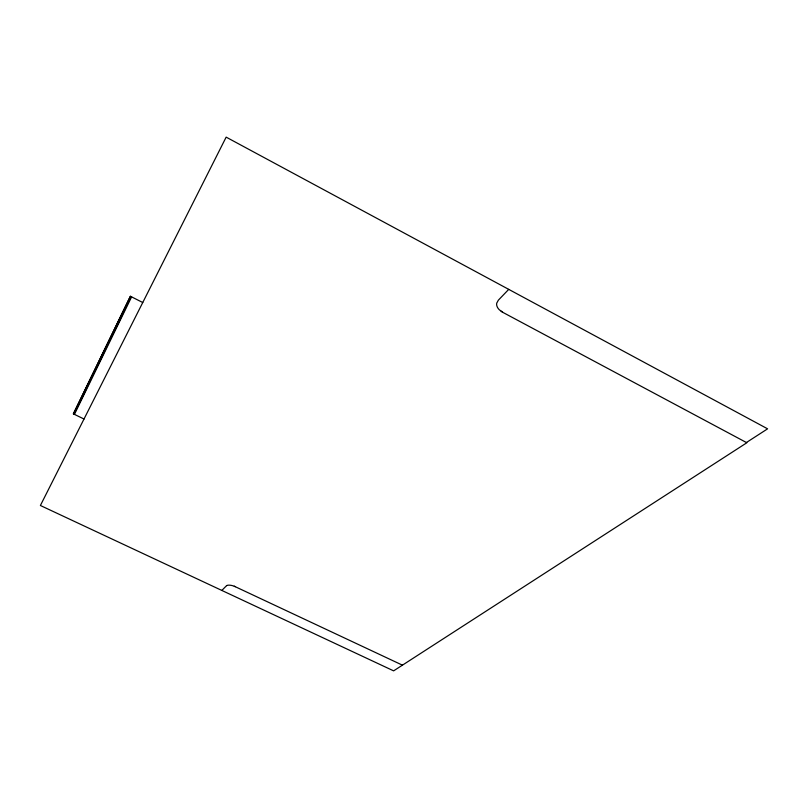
<?xml version="1.0" encoding="UTF-8"?>
<svg xmlns="http://www.w3.org/2000/svg" width="808" height="808" viewBox="0 0 808 808"><rect width="100%" height="100%" fill="white"/><g stroke="black" fill="none" stroke-linecap="round" stroke-linejoin="round"><path stroke-width="1.21" d="M142.753 302.525L130.361 296.253L73.356 413.858L84.012 419.019M73.427 413.888L130.442 296.294M73.983 414.161L131.088 296.617M74.427 414.373L131.603 296.879M221.836 590.436L226.604 585.618M508.737 289.365L498.374 300.162L496.718 303.162A12.494 8.04 15.3 0 0 499.344 309.817L503.263 312.595L746.845 442.754L393.617 670.862L40.4 505.495L226.159 137.138L767.6 428.826L746.41 442.521M226.624 585.598L227.442 585.305A7.949 3.293 20.9 0 1 234.29 586.244L402.424 665.156M234.29 586.244L235.32 586.659M501.101 311.252L502.364 312.08"/></g></svg>
